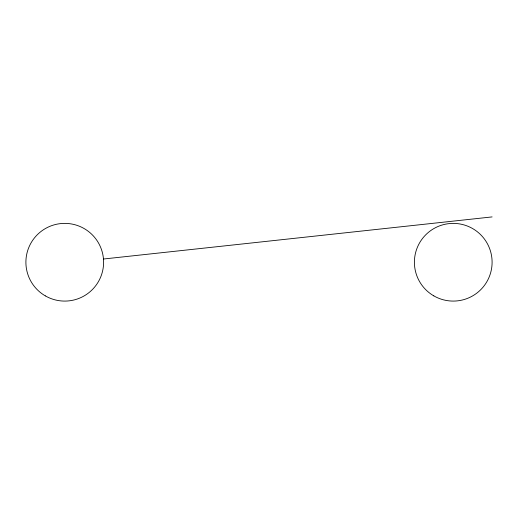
<?xml version="1.0" encoding="UTF-8"?>
<svg xmlns="http://www.w3.org/2000/svg" width="518" height="518" viewBox="0 0 518 518"><rect width="100%" height="100%" fill="white"/><g stroke="black" fill="none" stroke-linecap="round" stroke-linejoin="round"><path stroke-width="0.78" d="M103.6 259L492.1 216.912M433.825 295.882A38.85 38.85 0 0 0 492.1 262.238A38.85 38.85 0 0 0 433.825 228.593A38.85 38.85 0 0 0 433.825 295.882M45.325 295.882A38.85 38.85 0 0 0 103.606 262.238A38.85 38.85 0 0 0 45.325 228.587A38.85 38.85 0 0 0 45.325 295.882"/></g></svg>
